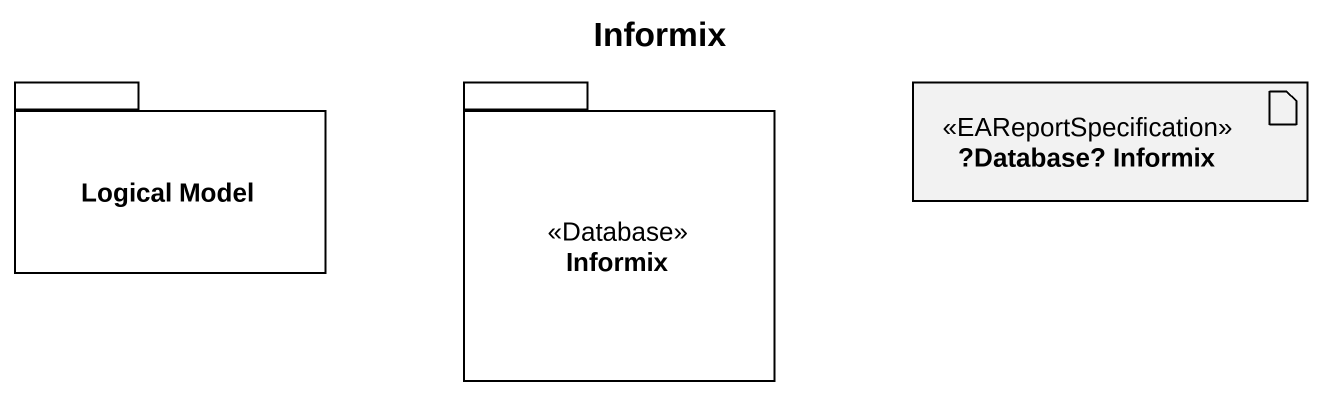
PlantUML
@startuml
title Informix
package "Logical Model" as Logical_Model {
}
package Informix <<Database>> {
}
artifact "?Database? Informix" as Database_Informix <<EAReportSpecification>>
@enduml
